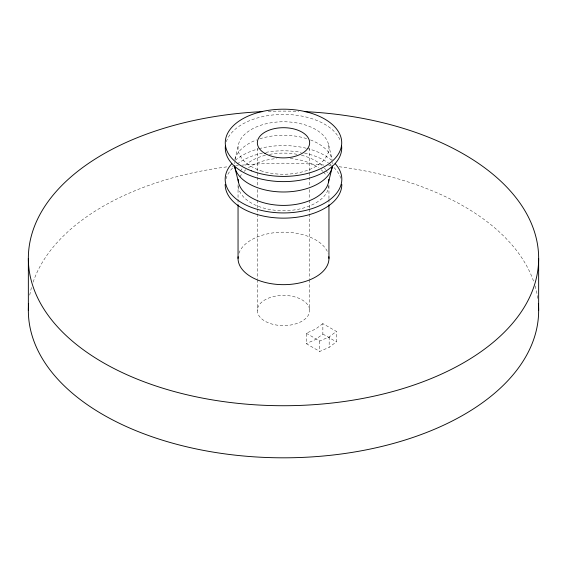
<?xml version="1.0" encoding="UTF-8"?>
<svg xmlns="http://www.w3.org/2000/svg" width="567" height="567" viewBox="0 0 567 567"><rect width="100%" height="100%" fill="white"/><g stroke="black" fill="none" stroke-linecap="round" stroke-linejoin="round"><path stroke-width="0.43" stroke-dasharray="2.83 2.13" d="M234.972 159.221L238.402 144.72M322.864 323.622L315.642 329.058L306.23 333.233L306.23 343.645L319.76 351.462L329.172 347.288L336.394 341.851L336.394 331.44L322.864 323.622L322.864 334.041L315.642 339.477L306.23 343.645M306.23 333.233L319.76 341.043L329.172 336.876L336.394 331.44M322.864 334.041L336.394 341.851M328.598 144.72L332.028 159.221M329.172 336.876L329.172 347.288M328.952 198.549L328.952 184.466A45.452 26.245 0 0 1 283.5 210.704A45.452 26.245 0 0 1 238.048 184.466L238.048 198.549M328.952 199.435L328.952 203.837M319.76 341.043L319.76 351.462M309.653 148.093L309.653 171.929M309.653 172.807L309.653 176.337M309.653 177.223L309.653 186.047M309.653 189.576L309.653 199.286M309.653 200.172L309.653 208.117M309.653 208.996L309.653 278.73M309.653 279.609L309.653 310.503A26.153 15.096 0 0 1 270.424 323.58A26.153 15.096 0 0 1 270.424 297.427A26.153 15.096 0 0 1 309.653 310.503M257.347 148.093L257.347 171.929M257.347 172.807L257.347 176.337M257.347 177.223L257.347 186.047M257.347 189.576L257.347 199.286M257.347 200.172L257.347 208.117M257.347 208.996L257.347 278.73M257.347 279.609L257.347 310.503M238.048 199.435L238.048 203.837M29.746 295.109A255.15 147.307 0 0 1 31.922 285.938M33.12 282.146A255.15 147.307 0 0 1 227.842 166.741M232.194 166.202A255.15 147.307 0 0 1 234.816 165.904M235.688 165.805A255.15 147.307 0 0 1 238.317 165.521M241.825 165.174A255.15 147.307 0 0 1 325.175 165.174M328.683 165.521A255.15 147.307 0 0 1 331.312 165.805M339.158 166.741A255.15 147.307 0 0 1 533.88 282.146M535.078 285.938A255.15 147.307 0 0 1 537.963 299.716M268.276 111.373A255.15 147.307 0 0 1 298.724 111.373M238.92 253.293A45.452 26.245 0 0 1 283.5 232.179A45.452 26.245 0 0 1 328.08 253.293M239.954 176.947A45.452 26.245 0 0 1 242.307 173.367M244.136 171.34A45.452 26.245 0 0 1 245.851 169.76M248.452 167.754A45.452 26.245 0 0 1 276.717 158.512M290.283 158.512A45.452 26.245 0 0 1 318.548 167.754M321.149 169.76A45.452 26.245 0 0 1 322.864 171.34M323.502 172.007A45.452 26.245 0 0 1 326.216 175.494M225.985 178.874A58.323 33.673 0 0 1 232.994 167.626M237.233 163.969A58.323 33.673 0 0 1 262.436 153.062M265.838 152.374A58.323 33.673 0 0 1 301.162 152.374M304.564 153.062A58.323 33.673 0 0 1 328.399 162.977M329.094 163.466A58.323 33.673 0 0 1 331.071 164.983M334.006 167.626A58.323 33.673 0 0 1 341.015 178.874M235.305 160.298A58.323 33.673 0 0 1 258.297 148.887M259.112 148.667A58.323 33.673 0 0 1 306.237 148.249M307.066 148.455A58.323 33.673 0 0 1 331.695 160.298M234.384 163.629A49.116 28.357 0 0 1 234.426 162.445M234.908 159.49A49.116 28.357 0 0 1 256.532 139.929M259.835 138.78A49.116 28.357 0 0 1 307.165 138.78M310.468 139.929A49.116 28.357 0 0 1 332.092 159.49M332.574 162.445A49.116 28.357 0 0 1 332.616 163.629M226.311 141.707A58.217 33.609 0 0 1 281.671 114.414A58.217 33.609 0 0 1 339.888 139.645M240.429 171.177A45.289 26.146 0 0 1 242.52 168.123M245.263 165.245A45.289 26.146 0 0 1 265.512 155.259M269.502 154.387A45.289 26.146 0 0 1 297.498 154.387M301.488 155.259A45.289 26.146 0 0 1 321.737 165.245M324.48 168.123A45.289 26.146 0 0 1 325.607 169.632M326.571 171.177A45.289 26.146 0 0 1 327.365 172.751M260.77 170.731A45.452 26.245 0 0 0 328.952 148.008A45.452 26.245 0 0 0 260.77 125.279A45.452 26.245 0 0 0 260.77 170.731"/><path stroke-width="0.85" d="M328.435 182.531L332.227 167.187M234.773 167.187L238.565 182.531M538.65 258.424L538.65 310.503M328.952 204.715L328.952 258.424M238.048 204.715L238.048 258.424M28.35 258.424L28.35 310.503M538.366 303.565A255.15 147.307 0 0 1 283.5 457.817A255.15 147.307 0 0 1 28.633 303.565M304.316 111.6A255.15 147.307 0 0 1 500.909 335.522A255.15 147.307 0 0 1 66.091 335.522A255.15 147.307 0 0 1 262.684 111.6M328.86 256.709A45.452 26.245 0 0 1 283.5 284.662A45.452 26.245 0 0 1 238.14 256.709M341.823 184.466A58.323 33.673 0 0 1 283.5 218.139A58.323 33.673 0 0 1 225.177 184.466M335.225 163.7A58.323 33.673 0 0 1 283.5 212.93A58.323 33.673 0 0 1 231.775 163.7M332.446 166.003A49.116 28.357 0 0 1 283.5 191.986A49.116 28.357 0 0 1 234.554 166.003M341.603 145.896A58.217 33.609 0 0 1 283.5 181.617A58.217 33.609 0 0 1 225.397 145.896M328.789 179.257A45.289 26.146 0 0 1 283.5 205.403A45.289 26.146 0 0 1 238.211 179.257M265.009 153.473A26.153 15.096 0 0 0 308.76 146.704A26.153 15.096 0 0 0 276.731 128.213A26.153 15.096 0 0 0 265.009 153.473M251.28 170.795A58.217 33.609 0 0 0 341.603 144.911A58.217 33.609 0 0 0 257.616 112.691A58.217 33.609 0 0 0 251.28 170.795"/></g></svg>
